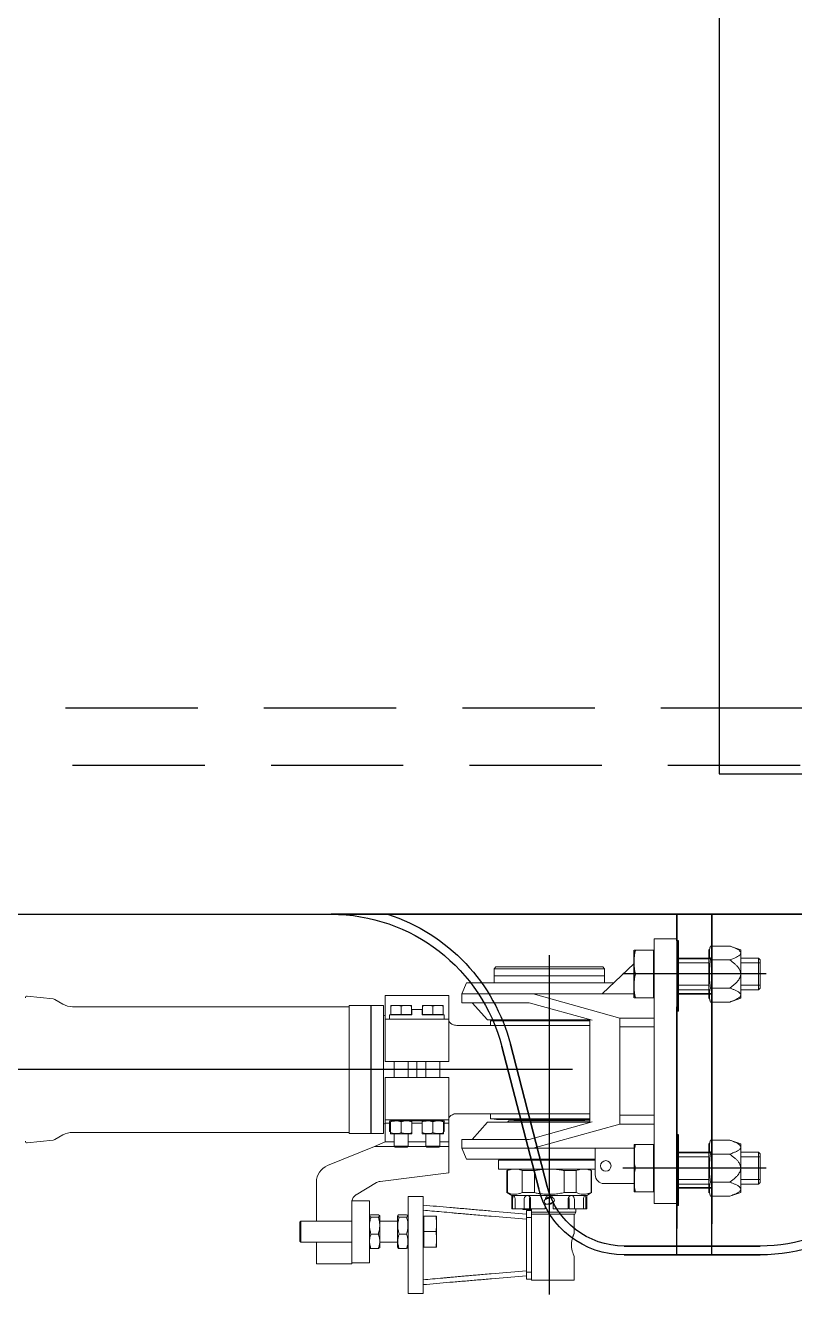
# Model space of a CAD drawing. Extents: x 39751 to 116307, y -36149 to -14965.
# Drawn here: x 68227 to 69099, y -20831 to -19393 of the extents above; entities that cross this region are included whole.
import ezdxf

# ---------------------------------------------------------------- set-up
doc = ezdxf.new("R2010")
doc.units = 0
doc.header["$LTSCALE"] = 1500
for name, pattern in [('CENTER2', [0.72, 0.6, -0.05, 0.02, -0.05]), ('DASHED', [0.35, 0.3, -0.05]), ('HIDDEN1', [0.15, 0.1, -0.05]), ('PHAN', [0.76, 0.57, -0.05, 0.02, -0.05, 0.02, -0.05])]:
    doc.linetypes.add(name, pattern=pattern)
for name, color, linetype in [('01', 7, 'Continuous'), ('confine0', 7, 'Continuous'), ('confine7', 4, 'CENTER2'), ('confine9', 1, 'PHAN')]:
    doc.layers.add(name, color=color, linetype=linetype)
doc.layers.add('02-细实线', color=3, linetype='Continuous', lineweight=18)
doc.layers.add('AM_0', color=7, linetype='Continuous', lineweight=30)

# ---------------------------------------------------------------- blocks, each defined once
blk = doc.blocks.new('A$C10C21AE5')
at = {"color": 7, "linetype": 'DASHED'}
for p, q in [((895.9, 386), (895.9, 35)), ((895.9, 0), (895.9, 386)), ((718.9, 41.7), (488.9, 219.3)), ((488.9, 219.3), (718.9, 41.7)), ((725, 49.6), (495, 227.2)), ((495, 227.2), (725, 49.6))]:
    blk.add_line(p, q, dxfattribs=at)
at = {"color": 7}
for p, q in [((895.9, 386), (895.9, 50)), ((935.9, 386), (935.9, 50)), ((935.9, 356), (935.9, 386)), ((935.9, 0), (935.9, 281)), ((707, 50.9), (488.9, 219.3)), ((718.9, 41.7), (488.9, 219.3)), ((725, 49.6), (495, 227.2))]:
    blk.add_line(p, q, dxfattribs=at)
at = {"color": 7, "linetype": 'DASHED', "ltscale": 0.1}
for p, q in [((933.9, 316), (933.9, 356)), ((933.9, 276), (933.9, 316)), ((933.9, 96), (933.9, 136)), ((933.9, 56), (933.9, 96))]:
    blk.add_line(p, q, dxfattribs=at)
at = {"color": 7, "linetype": 'DASHED', "ltscale": 0.005005}
for p, q in [((933.9, 356), (935.9, 356)), ((933.9, 356), (935.9, 356)), ((933.9, 276), (935.9, 276)), ((933.9, 276), (935.9, 276)), ((933.9, 136), (935.9, 136)), ((933.9, 136), (935.9, 136)), ((933.9, 56), (935.9, 56)), ((933.9, 56), (935.9, 56))]:
    blk.add_line(p, q, dxfattribs=at)
at = {"color": 7, "linetype": 'DASHED', "ltscale": 0.094995}
for p, q in [((933.9, 336), (895.9, 336)), ((933.9, 336), (895.9, 336)), ((895.9, 336), (933.9, 336)), ((895.9, 336), (933.9, 336)), ((933.9, 296), (895.9, 296)), ((933.9, 296), (895.9, 296)), ((895.9, 296), (933.9, 296)), ((895.9, 296), (933.9, 296)), ((933.9, 116), (895.9, 116)), ((933.9, 116), (895.9, 116)), ((895.9, 116), (933.9, 116)), ((895.9, 116), (933.9, 116)), ((895.9, 116), (933.9, 116)), ((895.9, 116), (933.9, 116)), ((933.9, 76), (895.9, 76)), ((933.9, 76), (895.9, 76)), ((895.9, 76), (933.9, 76)), ((895.9, 76), (933.9, 76))]:
    blk.add_line(p, q, dxfattribs=at)
at = {"color": 7, "ltscale": 0.416402}
for p, q in [((1124.4, 238.7), (1082.6, 77.4)), ((1134.1, 236.2), (1092.3, 74.9)), ((1092.3, 74.9), (1134.1, 236.2))]:
    blk.add_line(p, q, dxfattribs=at)
at = {"color": 7, "linetype": 'DASHED', "ltscale": 0.416402}
for p, q in [((1124.4, 238.7), (1082.6, 77.4)), ((1082.6, 77.4), (1124.4, 238.7)), ((1124.4, 238.7), (1082.6, 77.4)), ((1134.1, 236.2), (1092.3, 74.9))]:
    blk.add_line(p, q, dxfattribs=at)
at = {"color": 7, "linetype": 'DASHED', "ltscale": 0.015}
blk.add_line((935.9, 170), (935.9, 176), dxfattribs=at)
at = {"color": 7, "ltscale": 0.05}
blk.add_line((935.9, 50), (935.9, 30), dxfattribs=at)
at = {"color": 7, "ltscale": 0.385937}
for p, q in [((995.5, 10), (841.1, 10)), ((995.5, 0), (841.1, 0)), ((841.1, 0), (995.5, 0))]:
    blk.add_line(p, q, dxfattribs=at)
at = {"color": 7, "linetype": 'DASHED', "ltscale": 0.385937}
for p, q in [((995.5, 10), (841.1, 10)), ((841.1, 10), (995.5, 10)), ((995.5, 0), (841.1, 0))]:
    blk.add_line(p, q, dxfattribs=at)
at = {"color": 7, "linetype": 'DASHED', "ltscale": 0.111499}
blk.add_line((950.9, 10), (995.5, 10), dxfattribs=at)
at = {"color": 7}
for centre, radius, start, end in [((0, -414), 800, 52.3319, 90), ((0, -414), 810, 52.3318, 80.9876), ((1327.7, 186), 210, 107.7528, 165.4759), ((1327.7, 186), 200, 90, 165.4759), ((995.5, 100), 90, 269.9999, 345.476), ((995.5, 100), 90, 270, 345.4759), ((995.5, 100), 100, 269.9999, 345.476), ((841.1, 200), 190, 232.3318, 270), ((841.1, 200), 200, 232.3318, 270)]:
    blk.add_arc(centre, radius, start, end, dxfattribs=at)
at = {"color": 7, "linetype": 'DASHED'}
blk.add_arc((0, -414), 810, 52.3319, 80.9875, dxfattribs=at)
blk.add_arc((0, -414), 810, 52.3319, 80.9875, dxfattribs=at)
blk.add_arc((0, -414), 810, 52.3319, 80.9875, dxfattribs=at)
at = {"layer": 'AM_0'}
blk.add_line((0, 386), (1327.7, 386), dxfattribs=at)
blk = doc.blocks.new('A$C5CC17CAA')
at = {"color": 7, "linetype": 'Continuous', "lineweight": 15}
for p, q in [((1440.6, 403.3), (1466.6, 403.3)), ((1440.6, 363.3), (1440.6, 403.3)), ((1466.6, 403.3), (1466.6, 363.3)), ((1417.7, 390.2), (1417.7, 376.7)), ((1439.8, 390.2), (1419.2, 390.2)), ((1439.8, 390.2), (1439.8, 363.3)), ((1440.6, 388.8), (1439.8, 389.6)), ((1504.3, 395), (1502.6, 388.8)), ((1502.6, 391.1), (1502.6, 335.4)), ((1502.6, 337.7), (1502.6, 388.8)), ((1504.3, 395), (1526.1, 395)), ((1538.6, 390.8), (1526.1, 395)), ((1538.6, 387.1), (1538.6, 390.8)), ((1381.7, 340.8), (1417.7, 375.1)), ((1417.7, 376.7), (1417.7, 349.8)), ((1502.6, 381.3), (1466.6, 381.3)), ((1504.3, 379.2), (1526.1, 379.2)), ((1538.6, 363.3), (1538.6, 387.1)), ((1558.8, 381.3), (1538.6, 381.3)), ((1560.6, 379.5), (1558.8, 381.3)), ((1558.8, 363.3), (1558.8, 381.3)), ((1560.6, 379.5), (1560.6, 363.3)), ((1261.1, 371.3), (1259.1, 369.3)), ((1259.1, 369.3), (1259.1, 361.3)), ((1384.1, 369.3), (1259.1, 369.3)), ((1259.1, 361.3), (1259.1, 353.3)), ((1259.1, 361.3), (1384.1, 361.3)), ((1261.1, 371.3), (1382.1, 371.3)), ((1384.1, 369.3), (1382.1, 371.3)), ((1384.1, 361.3), (1384.1, 369.3)), ((1384.1, 353.3), (1384.1, 361.3)), ((1439.8, 363.3), (1419.2, 363.3)), ((1439.8, 363.3), (1439.8, 336.4)), ((1440.6, 313.3), (1440.6, 363.3)), ((1466.6, 143.3), (1466.6, 363.3)), ((1538.6, 339.5), (1538.6, 363.3)), ((1558.8, 345.3), (1558.8, 363.3)), ((1560.6, 363.3), (1560.6, 347.1)), ((1227.6, 353.3), (1222.6, 340.8)), ((1227.6, 353.3), (1394.8, 353.3)), ((1417.7, 349.8), (1417.7, 336.4)), ((1466.6, 345.3), (1502.6, 345.3)), ((1504.3, 347.4), (1526.1, 347.4)), ((1538.6, 345.3), (1558.8, 345.3)), ((1558.8, 345.3), (1560.6, 347.1)), ((759.1, 335.1), (729.8, 338.3)), ((770.2, 329.2), (761.1, 334.4)), ((1207.6, 339), (1135.6, 339)), ((1135.6, 339), (1135.6, 315.7)), ((1207.6, 339), (1207.6, 315.7)), ((1222.6, 340.8), (1222.6, 330.8)), ((1222.6, 340.8), (1274.9, 340.8)), ((1274.9, 340.8), (1303.4, 340.8)), ((1303.4, 340.8), (1401.6, 313.3)), ((1303.4, 340.8), (1417.7, 340.8)), ((1439.8, 336.4), (1419.2, 336.4)), ((1439.8, 336.9), (1440.6, 337.7)), ((1502.6, 337.7), (1504.3, 331.5)), ((1504.3, 331.5), (1526.1, 331.5)), ((1526.1, 331.5), (1538.6, 335.8)), ((1538.6, 335.8), (1538.6, 339.5)), ((1094.6, 326.2), (781.2, 326.2)), ((1119.1, 327.5), (1094.6, 327.5)), ((1094.6, 327.5), (1094.6, 316.3)), ((1119.6, 327), (1119.1, 327.5)), ((1119.1, 316.3), (1119.1, 327.5)), ((1133.6, 327.5), (1119.6, 327.5)), ((1119.6, 182.5), (1119.6, 327.5)), ((1133.6, 182.5), (1133.6, 327.5)), ((1140.6, 312), (1140.6, 317)), ((1140.6, 317), (1150.6, 317)), ((1147.7, 327.7), (1141.8, 327.7)), ((1141.8, 317.5), (1141.8, 327)), ((1141.8, 317.5), (1142.4, 317)), ((1147.7, 317.5), (1141.8, 317.5)), ((1159.5, 327.7), (1147.7, 327.7)), ((1153.6, 317.5), (1147.7, 317.5)), ((1150.6, 317), (1165.6, 317)), ((1153.6, 317.5), (1153.6, 327)), ((1159.5, 317.5), (1153.6, 317.5)), ((1165.4, 327.7), (1159.5, 327.7)), ((1165.4, 317.5), (1159.5, 317.5)), ((1164.8, 317), (1165.4, 317.5)), ((1165.4, 317.5), (1165.4, 327)), ((1165.6, 323), (1165.6, 317)), ((1165.6, 323), (1177.6, 323)), ((1177.6, 323), (1177.6, 317)), ((1177.6, 317), (1192.6, 317)), ((1183.7, 327.7), (1177.8, 327.7)), ((1177.8, 317.5), (1177.8, 327)), ((1177.8, 317.5), (1178.4, 317)), ((1183.7, 317.5), (1177.8, 317.5)), ((1195.5, 327.7), (1183.7, 327.7)), ((1189.6, 317.5), (1183.7, 317.5)), ((1189.6, 317.5), (1189.6, 327)), ((1195.5, 317.5), (1189.6, 317.5)), ((1192.6, 317), (1202.6, 317)), ((1201.4, 327.7), (1195.5, 327.7)), ((1201.4, 317.5), (1195.5, 317.5)), ((1200.8, 317), (1201.4, 317.5)), ((1201.4, 317.5), (1201.4, 327)), ((1202.6, 317), (1202.6, 312)), ((1222.6, 330.8), (1274.9, 330.8)), ((1234.1, 330.8), (1251.6, 311.3)), ((1274.9, 330.8), (1298.8, 330.8)), ((1298.8, 330.8), (1370.2, 310.8)), ((1094.6, 316.3), (1094.6, 182.5)), ((1119.1, 182.5), (1119.1, 316.3)), ((1135.6, 316), (1135.1, 316)), ((1135.6, 315.7), (1135.6, 312)), ((1135.6, 264), (1135.6, 312)), ((1135.6, 312), (1147.6, 312)), ((1195.6, 312), (1147.6, 312)), ((1195.6, 312), (1207.6, 312)), ((1207.6, 315.7), (1207.6, 312)), ((1207.6, 312), (1207.6, 264)), ((1216.6, 305), (1221.5, 305)), ((1236.3, 305), (1367.6, 305)), ((1251.6, 311.3), (1367.6, 311.3)), ((1254.8, 310.3), (1254.8, 305)), ((1254.8, 310.3), (1367.6, 310.3)), ((1259.1, 310.8), (1259.1, 310.3)), ((1332.9, 310.8), (1259.1, 310.8)), ((1261.6, 311.3), (1261.6, 310.8)), ((1367.6, 310.8), (1332.9, 310.8)), ((1367.6, 311.5), (1367.6, 195.1)), ((1401.6, 303.3), (1401.6, 313.3)), ((1440.6, 313.3), (1401.6, 313.3)), ((1440.6, 303.3), (1401.6, 303.3)), ((1401.6, 303.3), (1401.6, 203.3)), ((1440.6, 303.3), (1440.6, 313.3)), ((1440.6, 203.3), (1440.6, 303.3)), ((1147.6, 264), (1135.6, 264)), ((1145.6, 264), (1145.6, 246)), ((1195.6, 264), (1147.6, 264)), ((1161.6, 246), (1161.6, 264)), ((1171.6, 264), (1171.6, 246)), ((1181.6, 264), (1181.6, 246)), ((1207.6, 264), (1195.6, 264)), ((1197.6, 246), (1197.6, 264)), ((1135.6, 198), (1135.6, 246)), ((1135.6, 246), (1147.6, 246)), ((1195.6, 246), (1147.6, 246)), ((1195.6, 246), (1207.6, 246)), ((1207.6, 246), (1207.6, 198)), ((1221.5, 205), (1216.6, 205)), ((1367.6, 205), (1236.3, 205)), ((1254.8, 205), (1254.8, 199.3)), ((1401.6, 193.3), (1401.6, 203.3)), ((1440.6, 203.3), (1401.6, 203.3)), ((1440.6, 193.3), (1440.6, 203.3)), ((1135.1, 194), (1135.6, 194)), ((1147.6, 198), (1135.6, 198)), ((1135.6, 198), (1135.6, 194.3)), ((1140.6, 194.3), (1135.6, 194.3)), ((1135.6, 194.3), (1135.6, 173)), ((1140.6, 196.3), (1140.6, 185)), ((1141.6, 196.3), (1141.6, 185)), ((1200.9, 197), (1142.3, 197)), ((1195.6, 198), (1147.6, 198)), ((1153.6, 195.7), (1153.6, 183.5)), ((1165.6, 196.8), (1165.2, 197)), ((1165.6, 195.7), (1165.6, 183.5)), ((1177.6, 194.3), (1165.6, 194.3)), ((1178, 197), (1177.6, 196.8)), ((1177.6, 195.7), (1177.6, 183.5)), ((1189.6, 195.7), (1189.6, 183.5)), ((1207.6, 198), (1195.6, 198)), ((1201.6, 185), (1201.6, 196.3)), ((1202.6, 185), (1202.6, 196.3)), ((1207.6, 194.3), (1202.6, 194.3)), ((1207.6, 198), (1207.6, 194.3)), ((1207.6, 194.3), (1207.6, 173)), ((1251.6, 195.3), (1234.1, 175.8)), ((1251.6, 195.3), (1367.6, 195.3)), ((1367.6, 199.3), (1254.8, 199.3)), ((1259.1, 199.3), (1259.1, 198.8)), ((1338.8, 198.8), (1259.1, 198.8)), ((1261.6, 198.8), (1261.6, 198.3)), ((1367.6, 198.3), (1261.6, 198.3)), ((1275.6, 196.8), (1274.1, 195.3)), ((1275.6, 196.8), (1367.6, 196.8)), ((1281.6, 198.3), (1281.6, 197.8)), ((1281.6, 197.8), (1282.1, 196.8)), ((1281.6, 197.8), (1361.6, 197.8)), ((1370.2, 195.8), (1298.8, 175.8)), ((1401.6, 193.3), (1303.4, 165.8)), ((1367.6, 198.8), (1338.8, 198.8)), ((1361.1, 196.8), (1361.6, 197.8)), ((1361.6, 197.8), (1361.6, 198.3)), ((1440.6, 193.3), (1401.6, 193.3)), ((1440.6, 143.3), (1440.6, 193.3)), ((729.8, 171.8), (759.1, 175)), ((761.1, 175.6), (770.2, 180.9)), ((781.2, 183.8), (1094.6, 183.8)), ((1094.6, 182.5), (1119.1, 182.5)), ((1119.1, 182.5), (1119.6, 183)), ((1119.6, 182.5), (1133.6, 182.5)), ((1123.4, 168), (1135.6, 173)), ((1135.6, 173), (1145.6, 173)), ((1141.6, 185), (1140.6, 185)), ((1141.6, 185), (1141.6, 183.5)), ((1141.6, 182.5), (1142, 182.2)), ((1142, 182.2), (1163.7, 182.2)), ((1145.6, 182.2), (1145.6, 168.1)), ((1161.6, 168.1), (1161.6, 182.2)), ((1161.6, 173), (1181.6, 173)), ((1163.7, 182.2), (1165.2, 182.2)), ((1165.2, 182.2), (1165.6, 182.5)), ((1177.6, 182.5), (1178, 182.2)), ((1178, 182.2), (1199.7, 182.2)), ((1181.6, 182.2), (1181.6, 168.1)), ((1197.6, 168.1), (1197.6, 182.2)), ((1197.6, 173), (1207.6, 173)), ((1199.7, 182.2), (1201.2, 182.2)), ((1201.2, 182.2), (1201.6, 182.5)), ((1201.6, 185), (1202.6, 185)), ((1201.6, 185), (1201.6, 183.5)), ((1207.6, 173), (1207.6, 168)), ((1222.6, 175.8), (1222.6, 165.8)), ((1222.6, 175.8), (1274.9, 175.8)), ((1298.8, 175.8), (1274.9, 175.8)), ((1504.3, 175), (1502.6, 168.8)), ((1504.3, 175), (1526.1, 175)), ((1538.6, 170.8), (1526.1, 175)), ((1123.4, 168), (1070, 146.1)), ((1145.7, 168), (1123.4, 168)), ((1145.6, 168.1), (1146.7, 167)), ((1145.6, 168.1), (1161.6, 168.1)), ((1160.5, 167), (1146.7, 167)), ((1160.5, 167), (1161.6, 168.1)), ((1181.7, 168), (1161.5, 168)), ((1181.6, 168.1), (1182.7, 167)), ((1181.6, 168.1), (1197.6, 168.1)), ((1196.5, 167), (1182.7, 167)), ((1196.5, 167), (1197.6, 168.1)), ((1207.6, 168), (1197.5, 168)), ((1207.6, 168), (1207.6, 138)), ((1222.6, 165.8), (1227.6, 153.3)), ((1222.6, 165.8), (1274.9, 165.8)), ((1303.4, 165.8), (1274.9, 165.8)), ((1303.4, 165.8), (1373.6, 165.8)), ((1373.6, 165.8), (1417.7, 165.8)), ((1373.6, 135.8), (1373.6, 165.8)), ((1417.7, 170.2), (1417.7, 156.7)), ((1439.8, 170.2), (1419.2, 170.2)), ((1439.8, 170.2), (1439.8, 143.3)), ((1440.6, 168.8), (1439.8, 169.6)), ((1502.6, 161.3), (1466.6, 161.3)), ((1502.6, 171.1), (1502.6, 115.4)), ((1502.6, 117.7), (1502.6, 168.8)), ((1504.3, 159.2), (1526.1, 159.2)), ((1538.6, 167.1), (1538.6, 170.8)), ((1538.6, 143.3), (1538.6, 167.1)), ((1558.8, 161.3), (1538.6, 161.3)), ((1560.6, 159.5), (1558.8, 161.3)), ((1558.8, 143.3), (1558.8, 161.3)), ((1560.6, 159.5), (1560.6, 143.3)), ((1227.6, 153.3), (1373.6, 153.3)), ((1264.1, 152.3), (1264.1, 142.3)), ((1264.1, 152.3), (1373.6, 152.3)), ((1274.6, 153.3), (1275.6, 152.3)), ((1367.6, 152.3), (1368.6, 153.3)), ((1417.7, 156.7), (1417.7, 129.8)), ((1129.7, 128.3), (1207.6, 138)), ((1264.1, 142.3), (1373.6, 142.3)), ((1276.6, 142.3), (1273.6, 140.5)), ((1273.6, 140.5), (1273.6, 115.5)), ((1274.3, 140.5), (1273.6, 140.5)), ((1274.3, 115.5), (1274.3, 140.5)), ((1304.9, 140.5), (1291, 140.5)), ((1291, 140.5), (1291, 115.5)), ((1304.9, 115.5), (1304.9, 140.5)), ((1352.2, 140.5), (1338.3, 140.5)), ((1338.3, 140.5), (1338.3, 115.5)), ((1352.2, 115.5), (1352.2, 140.5)), ((1369.6, 140.5), (1366.6, 142.3)), ((1368.9, 140.5), (1368.9, 115.5)), ((1369.6, 140.5), (1368.9, 140.5)), ((1369.6, 115.5), (1369.6, 140.5)), ((1417.7, 129.8), (1417.7, 116.4)), ((1439.8, 143.3), (1419.2, 143.3)), ((1439.8, 143.3), (1439.8, 116.4)), ((1440.6, 103.3), (1440.6, 143.3)), ((1466.6, 143.3), (1466.6, 103.3)), ((1538.6, 119.5), (1538.6, 143.3)), ((1558.8, 125.3), (1558.8, 143.3)), ((1560.6, 143.3), (1560.6, 127.1)), ((1057.6, 127.6), (1057.6, 83.3)), ((1102.5, 112.9), (1125.8, 126.9)), ((1273.6, 115.5), (1279.1, 112.3)), ((1273.6, 115.5), (1274.3, 115.5)), ((1291, 115.5), (1304.9, 115.5)), ((1338.3, 115.5), (1352.2, 115.5)), ((1364.1, 112.3), (1369.6, 115.5)), ((1368.9, 115.5), (1369.6, 115.5)), ((1383.6, 125.8), (1417.7, 125.8)), ((1439.8, 116.4), (1419.2, 116.4)), ((1439.8, 116.9), (1440.6, 117.7)), ((1466.6, 125.3), (1502.6, 125.3)), ((1502.6, 117.7), (1504.3, 111.5)), ((1504.3, 127.4), (1526.1, 127.4)), ((1526.1, 111.5), (1538.6, 115.8)), ((1538.6, 125.3), (1558.8, 125.3)), ((1538.6, 115.8), (1538.6, 119.5)), ((1558.8, 125.3), (1560.6, 127.1)), ((1097.6, 106.1), (1117.6, 106.1)), ((1097.6, 86.1), (1097.6, 106.1)), ((1117.6, 106.1), (1117.6, 86.1)), ((1161.6, 111.3), (1178.6, 111.3)), ((1161.6, 108.6), (1161.6, 111.3)), ((1161.6, 108.6), (1161.6, 90.3)), ((1178.6, 111.3), (1178.6, 108.6)), ((1178.6, 108.6), (1178.6, 90.3)), ((1279.1, 112.3), (1279.1, 97.3)), ((1281.2, 112.3), (1279.1, 112.3)), ((1280, 97.3), (1280, 107.8)), ((1296.6, 112.3), (1281.2, 112.3)), ((1282.8, 107.8), (1282.8, 97.3)), ((1293.1, 97.3), (1293.1, 107.8)), ((1321.6, 112.3), (1296.6, 112.3)), ((1299, 97.3), (1299, 107.8)), ((1300.4, 107.8), (1300.4, 97.3)), ((1317.1, 97.3), (1317.1, 103)), ((1346.6, 112.3), (1321.6, 112.3)), ((1326.1, 104.7), (1326.1, 97.3)), ((1342.8, 97.3), (1342.8, 107.8)), ((1344.2, 107.8), (1344.2, 97.3)), ((1362, 112.3), (1346.6, 112.3)), ((1350.1, 107.8), (1350.1, 97.3)), ((1360.4, 97.3), (1360.4, 107.8)), ((1364.1, 112.3), (1362, 112.3)), ((1363.2, 107.8), (1363.2, 97.3)), ((1364.1, 97.3), (1364.1, 112.3)), ((1466.6, 103.3), (1440.6, 103.3)), ((1504.3, 111.5), (1526.1, 111.5)), ((1117.9, 89.5), (1117.6, 88.9)), ((1119.4, 90.5), (1127.8, 90.5)), ((1119.4, 87.8), (1127.8, 87.8)), ((1129.6, 88.9), (1129.3, 89.5)), ((1129.6, 55), (1129.6, 88.9)), ((1149.9, 89.5), (1149.6, 88.9)), ((1149.6, 55), (1149.6, 88.9)), ((1151.4, 90.5), (1159.8, 90.5)), ((1151.4, 87.8), (1159.8, 87.8)), ((1161.6, 88.9), (1161.3, 89.5)), ((1161.6, 90.3), (1161.6, 58.1)), ((1178.6, 90.3), (1178.6, 58.1)), ((1179.4, 88.7), (1178.6, 87.9)), ((1179.4, 71.3), (1179.4, 88.8)), ((1179.4, 88.8), (1193, 88.8)), ((1193.9, 88.8), (1193.9, 80)), ((1295.6, 85.3), (1255.6, 88.7)), ((1256.1, 94.7), (1295.6, 91.3)), ((1280, 97.3), (1279.1, 97.3)), ((1280, 97.3), (1282.8, 97.3)), ((1293.1, 97.3), (1282.8, 97.3)), ((1291.6, 97.3), (1291.6, 96.3)), ((1301.6, 96.3), (1291.6, 96.3)), ((1293.1, 97.3), (1299, 97.3)), ((1295.6, 91.3), (1295.6, 95.3)), ((1295.6, 95.3), (1301.6, 95.3)), ((1295.6, 87.3), (1295.6, 91.3)), ((1295.6, 87.3), (1295.6, 25.3)), ((1301.6, 87.3), (1295.6, 87.3)), ((1317.1, 97.3), (1300.4, 97.3)), ((1301.6, 96.3), (1301.6, 95.3)), ((1301.6, 95.3), (1301.6, 87.3)), ((1301.6, 93.3), (1351.6, 93.3)), ((1350.4, 91.3), (1301.6, 91.3)), ((1301.6, 87.3), (1301.6, 25.3)), ((1342.8, 97.3), (1326.1, 97.3)), ((1344.2, 97.3), (1350.1, 97.3)), ((1349.6, 68.7), (1349.6, 91.3)), ((1360.4, 97.3), (1350.1, 97.3)), ((1350.4, 91.3), (1351.6, 93.3)), ((1351.6, 93.3), (1351.6, 97.3)), ((1360.4, 97.3), (1363.2, 97.3)), ((1364.1, 97.3), (1363.2, 97.3)), ((1039.8, 83.3), (1038.6, 82.1)), ((1038.6, 60.5), (1038.6, 82.1)), ((1097.6, 83.3), (1039.8, 83.3)), ((1039.8, 83.3), (1039.8, 59.3)), ((1097.6, 56.1), (1097.6, 86.1)), ((1117.6, 56.1), (1117.6, 86.1)), ((1149.6, 83.3), (1129.6, 83.3)), ((1193.9, 62.5), (1193.9, 80)), ((1038.6, 60.5), (1039.8, 59.3)), ((1039.8, 59.3), (1097.6, 59.3)), ((1057.6, 59.3), (1057.6, 35)), ((1119.4, 68.6), (1127.8, 68.6)), ((1129.6, 59.3), (1149.6, 59.3)), ((1151.4, 68.6), (1159.8, 68.6)), ((1161.6, 58.1), (1161.6, 9.3)), ((1178.6, 58.1), (1178.6, 9.3)), ((1179.4, 71.3), (1193, 71.3)), ((1179.4, 53.8), (1179.4, 71.3)), ((1193.9, 53.8), (1193.9, 62.5)), ((1097.6, 36.1), (1097.6, 56.1)), ((1117.6, 56.1), (1117.6, 36.1)), ((1117.6, 53.7), (1117.9, 53.1)), ((1119.4, 52.1), (1127.8, 52.1)), ((1129.3, 53.1), (1129.6, 53.7)), ((1129.6, 53.7), (1129.6, 55)), ((1149.6, 53.7), (1149.6, 55)), ((1149.6, 53.7), (1149.9, 53.1)), ((1151.4, 52.1), (1159.8, 52.1)), ((1161.3, 53.1), (1161.6, 53.7)), ((1178.6, 54.7), (1179.4, 53.9)), ((1179.4, 53.8), (1193, 53.8)), ((1349.6, 16.3), (1349.6, 43.8)), ((1097.6, 35), (1057.6, 35)), ((1097.6, 35), (1097.6, 36.1)), ((1117.6, 36.1), (1097.6, 36.1)), ((1255.6, 23.7), (1295.6, 27.1)), ((1295.6, 21.3), (1256.1, 17.9)), ((1295.6, 25.3), (1301.6, 25.3)), ((1295.6, 21.3), (1295.6, 25.3)), ((1295.6, 17.3), (1295.6, 21.3)), ((1301.6, 17.3), (1295.6, 17.3)), ((1301.6, 25.3), (1301.6, 17.3)), ((1301.6, 17.3), (1301.6, 16.3)), ((1301.6, 16.3), (1349.6, 16.3)), ((1161.6, 1.3), (1161.6, 9.3)), ((1178.6, 1.3), (1161.6, 1.3)), ((1178.6, 9.3), (1178.6, 1.3))]:
    blk.add_line(p, q, dxfattribs=at)
at = {"color": 7, "linetype": 'Continuous', "lineweight": 15, "flags": 128}
for points in [[(1317.9, 108.2), (1318, 108.3), (1318.5, 108.4), (1319.3, 108.7), (1320.2, 108.9), (1321.3, 109.3), (1322.2, 109.6), (1323, 109.8), (1323.5, 109.9), (1323.6, 110)], [(1319.6, 102.6), (1319.7, 102.6), (1320.2, 102.8), (1321, 103), (1321.9, 103.3), (1323, 103.6), (1323.9, 103.9), (1324.7, 104.1), (1325.2, 104.3), (1325.3, 104.3)]]:
    blk.add_lwpolyline(points, dxfattribs=at)
at = {"color": 7, "linetype": 'Continuous', "lineweight": 15}
blk.add_circle((1385.6, 145.8), 6, dxfattribs=at)
for centre, radius, start, end in [((729.6, 336.3), 2, 83.7227, 180), ((758.6, 330.1), 5, 60, 83.7227), ((781.2, 348.2), 22, 240, 270), ((1135.1, 317.5), 1.5, 180, 270), ((1135.1, 192.5), 1.5, 90, 180), ((1142.3, 196.3), 1.74, 90, 180), ((1142.3, 196.3), 0.737, 90, 180), ((1200.9, 196.3), 1.74, 0, 90), ((1200.9, 196.3), 0.737, 0, 90), ((729.6, 173.8), 2, 180, 276.2773), ((758.6, 180), 5, 276.2773, 300), ((781.2, 161.8), 22, 90, 120), ((1077.6, 127.6), 20, 112.3062, 180), ((1383.6, 135.8), 10, 180, 270), ((1130.9, 118.4), 10, 97.125, 120.9638), ((1107.6, 104.4), 10, 120.9638, 170.3198), ((1318.8, 105.4), 2.95, 106.88, 286.88), ((1324.4, 107.1), 2.95, 286.88, 106.88)]:
    blk.add_arc(centre, radius, start, end, dxfattribs=at)
for points, knots in [([(1417.7, 376.7), (1417.8, 379), (1417.9, 383.5), (1418.8, 387.9), (1419.2, 390.2)], [0, 0, 0, 0, 0.497781, 1, 1, 1, 1]), ([(1419.2, 390.2), (1419, 390.2), (1418.4, 390.2), (1417.8, 390.2), (1417.7, 390.2), (1417.7, 390.2)], [0, 0, 0, 0, 0.252943, 0.625548, 1, 1, 1, 1]), ([(1504.3, 379.2), (1503.9, 380.5), (1503.3, 383.1), (1503, 387), (1503.3, 391), (1503.9, 393.7), (1504.3, 395)], [0, 0, 0, 0, 0.247645, 0.49521, 0.747561, 1, 1, 1, 1]), ([(1526.1, 395), (1527.2, 394.6), (1529.4, 393.9), (1532.5, 392.6), (1535, 391.3), (1536.7, 390.2), (1538, 389), (1538.6, 387.9), (1538.6, 387.2), (1538.6, 387.1)], [0, 0, 0, 0, 0.193278, 0.386643, 0.579069, 0.691465, 0.803629, 0.966789, 1, 1, 1, 1]), ([(1419.2, 363.3), (1418.8, 365.5), (1417.9, 370), (1417.8, 374.5), (1417.7, 376.7)], [0, 0, 0, 0, 0.4981127, 1, 1, 1, 1]), ([(1504.3, 347.4), (1504, 349.7), (1503.4, 354.3), (1503.1, 361.2), (1503.2, 368.2), (1503.6, 374.2), (1504.1, 377.8), (1504.3, 379.2)], [0, 0, 0, 0, 0.216744, 0.433437, 0.653362, 0.873325, 1, 1, 1, 1]), ([(1538.6, 387.1), (1538.5, 386.6), (1538.4, 385.8), (1537.5, 384.7), (1536.1, 383.5), (1533.8, 382.2), (1530.4, 380.7), (1527.7, 379.7), (1526.1, 379.2)], [0, 0, 0, 0, 0.131082, 0.233562, 0.336265, 0.527489, 0.719306, 1, 1, 1, 1]), ([(1526.1, 379.2), (1528.1, 377.7), (1530.9, 375.7), (1534.2, 372.6), (1536, 370.5), (1537.3, 368.4), (1538.3, 366.1), (1538.5, 364.3), (1538.6, 363.3)], [0, 0, 0, 0, 0.350374, 0.497288, 0.643973, 0.74617, 0.848163, 1, 1, 1, 1]), ([(1417.7, 349.8), (1417.8, 352.1), (1417.9, 356.6), (1418.8, 361), (1419.2, 363.3)], [0, 0, 0, 0, 0.49778, 1, 1, 1, 1]), ([(1538.6, 363.3), (1538.6, 363.2), (1538.6, 362.1), (1538.2, 360.2), (1537.1, 357.8), (1535.4, 355.4), (1533.1, 352.9), (1530.2, 350.3), (1527.8, 348.5), (1526.4, 347.6), (1526.1, 347.4)], [0, 0, 0, 0, 0.005697, 0.163352, 0.275236, 0.387388, 0.573955, 0.761555, 0.949061, 1, 1, 1, 1]), ([(1419.2, 336.4), (1418.8, 338.6), (1417.9, 343.1), (1417.8, 347.6), (1417.7, 349.8)], [0, 0, 0, 0, 0.4981129, 1, 1, 1, 1]), ([(1504.3, 331.5), (1503.9, 332.8), (1503.3, 335.4), (1503, 339.4), (1503.3, 343.4), (1503.9, 346.1), (1504.3, 347.4)], [0, 0, 0, 0, 0.247645, 0.49521, 0.747561, 1, 1, 1, 1]), ([(1526.1, 347.4), (1527.2, 347), (1529.4, 346.2), (1532.5, 345), (1535, 343.7), (1536.7, 342.5), (1538, 341.3), (1538.6, 340.3), (1538.6, 339.6), (1538.6, 339.5)], [0, 0, 0, 0, 0.193278, 0.386643, 0.579068, 0.691464, 0.803628, 0.966788, 1, 1, 1, 1]), ([(1417.7, 336.4), (1417.7, 336.4), (1417.8, 336.4), (1418.4, 336.4), (1419, 336.4), (1419.2, 336.4)], [0, 0, 0, 0, 0.372511, 0.747057, 1, 1, 1, 1]), ([(1538.6, 339.5), (1538.5, 339), (1538.4, 338.2), (1537.5, 337.1), (1536.1, 335.9), (1533.8, 334.6), (1530.4, 333.1), (1527.7, 332.1), (1526.1, 331.5)], [0, 0, 0, 0, 0.131081, 0.2335613, 0.3362643, 0.5274884, 0.7193055, 1, 1, 1, 1]), ([(1141.8, 327), (1142.3, 327.1), (1144.2, 327.5), (1146.2, 327.6), (1147.7, 327.7)], [0, 0, 0, 0, 0.253067, 1, 1, 1, 1]), ([(1141.8, 327.7), (1141.8, 327.7), (1141.8, 327.6), (1141.8, 327.2), (1141.8, 327)], [0, 0, 0, 0, 0.497781, 1, 1, 1, 1]), ([(1147.7, 327.7), (1148.6, 327.7), (1150.6, 327.6), (1152.5, 327.3), (1153.5, 327.1), (1153.6, 327)], [0, 0, 0, 0, 0.484447, 0.97303, 1, 1, 1, 1]), ([(1153.6, 327), (1154.6, 327.2), (1156.5, 327.6), (1158.5, 327.7), (1159.5, 327.7)], [0, 0, 0, 0, 0.498112, 1, 1, 1, 1]), ([(1159.5, 327.7), (1160.5, 327.7), (1162.5, 327.6), (1164.5, 327.2), (1165.4, 327)], [0, 0, 0, 0, 0.497781, 1, 1, 1, 1]), ([(1165.4, 327), (1165.4, 327.2), (1165.4, 327.6), (1165.4, 327.7), (1165.4, 327.7)], [0, 0, 0, 0, 0.498112, 1, 1, 1, 1]), ([(1177.8, 327), (1178.3, 327.1), (1180.2, 327.5), (1182.2, 327.6), (1183.7, 327.7)], [0, 0, 0, 0, 0.253067, 1, 1, 1, 1]), ([(1177.8, 327.7), (1177.8, 327.7), (1177.8, 327.6), (1177.8, 327.2), (1177.8, 327)], [0, 0, 0, 0, 0.497781, 1, 1, 1, 1]), ([(1183.7, 327.7), (1184.6, 327.7), (1186.6, 327.6), (1188.5, 327.3), (1189.5, 327.1), (1189.6, 327)], [0, 0, 0, 0, 0.4844493, 0.9730334, 1, 1, 1, 1]), ([(1189.6, 327), (1190.6, 327.2), (1192.5, 327.6), (1194.5, 327.7), (1195.5, 327.7)], [0, 0, 0, 0, 0.498114, 1, 1, 1, 1]), ([(1195.5, 327.7), (1196.5, 327.7), (1198.5, 327.6), (1200.5, 327.2), (1201.4, 327)], [0, 0, 0, 0, 0.497781, 1, 1, 1, 1]), ([(1201.4, 327), (1201.4, 327.2), (1201.4, 327.6), (1201.4, 327.7), (1201.4, 327.7)], [0, 0, 0, 0, 0.498112, 1, 1, 1, 1]), ([(1216.6, 305), (1215.7, 305.1), (1214, 305.2), (1212, 306), (1210.6, 306.8), (1209.3, 307.8), (1208.3, 308.8), (1207.8, 309.5), (1207.6, 309.8)], [0, 0, 0, 0, 0.186872, 0.37262, 0.508328, 0.644291, 0.866326, 1, 1, 1, 1]), ([(1221.5, 305), (1222.7, 305), (1225.1, 305), (1228.5, 305), (1231.7, 305), (1234.3, 305), (1235.7, 305), (1236.3, 305), (1236.3, 305)], [0, 0, 0, 0, 0.215637, 0.431087, 0.647512, 0.864155, 0.998121, 1, 1, 1, 1]), ([(1207.6, 200.2), (1207.8, 200.6), (1208.3, 201.3), (1209.4, 202.4), (1210.8, 203.4), (1212.6, 204.4), (1214.8, 205), (1216.1, 205), (1216.6, 205)], [0, 0, 0, 0, 0.18442, 0.345265, 0.50581, 0.712863, 0.887821, 1, 1, 1, 1]), ([(1236.3, 205), (1236.3, 205), (1235.7, 205), (1234.3, 205), (1231.7, 205), (1228.5, 205), (1225.1, 205), (1222.7, 205), (1221.5, 205)], [0, 0, 0, 0, 0.001879, 0.135845, 0.352488, 0.568913, 0.784363, 1, 1, 1, 1]), ([(1141.6, 195.7), (1143, 196.2), (1145.5, 196.8), (1149, 196.8), (1151.6, 196.4), (1153.1, 195.9), (1153.6, 195.7)], [0, 0, 0, 0, 0.364276, 0.613561, 0.869569, 1, 1, 1, 1]), ([(1153.6, 195.7), (1154.6, 196.1), (1156.7, 196.7), (1159.9, 196.9), (1162.8, 196.6), (1164.7, 196), (1165.6, 195.7)], [0, 0, 0, 0, 0.264608, 0.534953, 0.765345, 1, 1, 1, 1]), ([(1165.6, 195.7), (1165.6, 196.1), (1165.6, 196.7), (1165.6, 196.7), (1165.6, 196.8)], [0, 0, 0, 0, 0.529259, 1, 1, 1, 1]), ([(1177.6, 196.8), (1177.6, 196.8), (1177.6, 196.9), (1177.6, 196.5), (1177.6, 196), (1177.6, 195.7)], [0, 0, 0, 0, 0.069984, 0.53073, 1, 1, 1, 1]), ([(1177.6, 195.7), (1179, 196.2), (1181.5, 196.8), (1185, 196.8), (1187.6, 196.4), (1189.1, 195.9), (1189.6, 195.7)], [0, 0, 0, 0, 0.3642763, 0.613563, 0.869571, 1, 1, 1, 1]), ([(1189.6, 195.7), (1190.6, 196.1), (1192.7, 196.7), (1195.9, 196.9), (1198.8, 196.6), (1200.7, 196), (1201.6, 195.7)], [0, 0, 0, 0, 0.264607, 0.534952, 0.765345, 1, 1, 1, 1]), ([(1141.6, 183.5), (1141.6, 183.2), (1141.6, 182.6), (1141.6, 182.5), (1141.6, 182.5)], [0, 0, 0, 0, 0.529259, 1, 1, 1, 1]), ([(1153.6, 183.5), (1153.1, 183.4), (1151.6, 182.9), (1149, 182.4), (1145.5, 182.4), (1143, 183.1), (1141.6, 183.5)], [0, 0, 0, 0, 0.130431, 0.380026, 0.635722, 1, 1, 1, 1]), ([(1165.6, 183.5), (1164.6, 183.2), (1162.5, 182.6), (1159.3, 182.4), (1156.3, 182.7), (1154.5, 183.2), (1153.6, 183.5)], [0, 0, 0, 0, 0.264608, 0.534953, 0.765347, 1, 1, 1, 1]), ([(1165.6, 182.5), (1165.6, 182.5), (1165.6, 182.4), (1165.6, 182.7), (1165.6, 183.3), (1165.6, 183.5)], [0, 0, 0, 0, 0.069984, 0.530731, 1, 1, 1, 1]), ([(1177.6, 183.5), (1177.6, 183.2), (1177.6, 182.6), (1177.6, 182.5), (1177.6, 182.5)], [0, 0, 0, 0, 0.529259, 1, 1, 1, 1]), ([(1189.6, 183.5), (1189.1, 183.4), (1187.6, 182.9), (1185, 182.4), (1181.5, 182.4), (1179, 183.1), (1177.6, 183.5)], [0, 0, 0, 0, 0.13043, 0.380024, 0.635722, 1, 1, 1, 1]), ([(1201.6, 183.5), (1200.6, 183.2), (1198.5, 182.6), (1195.3, 182.4), (1192.3, 182.7), (1190.5, 183.2), (1189.6, 183.5)], [0, 0, 0, 0, 0.264607, 0.534954, 0.765345, 1, 1, 1, 1]), ([(1201.6, 182.5), (1201.6, 182.5), (1201.6, 182.4), (1201.6, 182.7), (1201.6, 183.3), (1201.6, 183.5)], [0, 0, 0, 0, 0.069984, 0.530731, 1, 1, 1, 1]), ([(1504.3, 159.2), (1503.9, 160.5), (1503.3, 163.1), (1503, 167), (1503.3, 171), (1503.9, 173.7), (1504.3, 175)], [0, 0, 0, 0, 0.247645, 0.49521, 0.747561, 1, 1, 1, 1]), ([(1526.1, 175), (1527.2, 174.6), (1529.4, 173.9), (1532.5, 172.6), (1535, 171.3), (1536.7, 170.2), (1538, 169), (1538.6, 167.9), (1538.6, 167.2), (1538.6, 167.1)], [0, 0, 0, 0, 0.193278, 0.386643, 0.579069, 0.691465, 0.803629, 0.966789, 1, 1, 1, 1]), ([(1417.7, 156.7), (1417.8, 159), (1417.9, 163.5), (1418.8, 167.9), (1419.2, 170.2)], [0, 0, 0, 0, 0.497781, 1, 1, 1, 1]), ([(1419.2, 170.2), (1419, 170.2), (1418.4, 170.2), (1417.8, 170.2), (1417.7, 170.2), (1417.7, 170.2)], [0, 0, 0, 0, 0.252943, 0.625548, 1, 1, 1, 1]), ([(1504.3, 127.4), (1504, 129.7), (1503.4, 134.3), (1503.1, 141.2), (1503.2, 148.2), (1503.6, 154.2), (1504.1, 157.8), (1504.3, 159.2)], [0, 0, 0, 0, 0.216744, 0.433437, 0.653362, 0.873325, 1, 1, 1, 1]), ([(1538.6, 167.1), (1538.5, 166.6), (1538.4, 165.8), (1537.5, 164.7), (1536.1, 163.5), (1533.8, 162.2), (1530.4, 160.7), (1527.7, 159.7), (1526.1, 159.2)], [0, 0, 0, 0, 0.131082, 0.233562, 0.336265, 0.527489, 0.719306, 1, 1, 1, 1]), ([(1526.1, 159.2), (1528.1, 157.7), (1530.9, 155.7), (1534.2, 152.6), (1536, 150.5), (1537.3, 148.4), (1538.3, 146.1), (1538.5, 144.3), (1538.6, 143.3)], [0, 0, 0, 0, 0.350374, 0.497288, 0.643973, 0.74617, 0.848163, 1, 1, 1, 1]), ([(1419.2, 143.3), (1418.8, 145.5), (1417.9, 150), (1417.8, 154.5), (1417.7, 156.7)], [0, 0, 0, 0, 0.4981127, 1, 1, 1, 1]), ([(1274.3, 140.5), (1275.7, 141), (1278.4, 142), (1281.2, 142.2), (1282.6, 142.3)], [0, 0, 0, 0, 0.497625, 1, 1, 1, 1]), ([(1282.6, 142.3), (1284.2, 142.2), (1287, 142), (1289.7, 141), (1291, 140.5)], [0, 0, 0, 0, 0.553847, 1, 1, 1, 1]), ([(1304.9, 140.5), (1306.3, 140.8), (1309.8, 141.5), (1315.3, 142.1), (1319.5, 142.2), (1321.6, 142.3)], [0, 0, 0, 0, 0.25665, 0.62726, 1, 1, 1, 1]), ([(1321.6, 142.3), (1323.8, 142.2), (1328.1, 142.1), (1333.7, 141.4), (1337.1, 140.8), (1338.3, 140.5)], [0, 0, 0, 0, 0.385203, 0.772907, 1, 1, 1, 1]), ([(1352.2, 140.5), (1353.6, 141), (1356.4, 142), (1359.2, 142.2), (1360.6, 142.3)], [0, 0, 0, 0, 0.497624, 1, 1, 1, 1]), ([(1360.6, 142.3), (1362.1, 142.2), (1364.9, 142), (1367.7, 141), (1368.9, 140.5)], [0, 0, 0, 0, 0.553847, 1, 1, 1, 1]), ([(1417.7, 129.8), (1417.8, 132.1), (1417.9, 136.6), (1418.8, 141), (1419.2, 143.3)], [0, 0, 0, 0, 0.49778, 1, 1, 1, 1]), ([(1419.2, 116.4), (1418.8, 118.6), (1417.9, 123.1), (1417.8, 127.6), (1417.7, 129.8)], [0, 0, 0, 0, 0.4981129, 1, 1, 1, 1]), ([(1538.6, 143.3), (1538.6, 143.2), (1538.6, 142.1), (1538.2, 140.2), (1537.1, 137.8), (1535.4, 135.4), (1533.1, 132.9), (1530.2, 130.3), (1527.8, 128.5), (1526.4, 127.6), (1526.1, 127.4)], [0, 0, 0, 0, 0.005697, 0.163352, 0.275236, 0.387388, 0.573955, 0.761555, 0.949061, 1, 1, 1, 1]), ([(1291, 115.5), (1289.9, 115.1), (1287.8, 114.3), (1284.6, 113.7), (1281.3, 113.7), (1277.8, 114.2), (1275.5, 115), (1274.3, 115.5)], [0, 0, 0, 0, 0.191845, 0.383647, 0.580296, 0.77696, 1, 1, 1, 1]), ([(1338.3, 115.5), (1337, 115.2), (1333.6, 114.6), (1328.1, 113.9), (1321.7, 113.6), (1315.4, 113.9), (1309.7, 114.5), (1306.2, 115.2), (1304.9, 115.5)], [0, 0, 0, 0, 0.120112, 0.307061, 0.493984, 0.685612, 0.87727, 1, 1, 1, 1]), ([(1368.9, 115.5), (1367.9, 115.1), (1365.7, 114.3), (1362.5, 113.7), (1359.2, 113.7), (1355.8, 114.2), (1353.5, 115), (1352.2, 115.5)], [0, 0, 0, 0, 0.191845, 0.383648, 0.580296, 0.77696, 1, 1, 1, 1]), ([(1417.7, 116.4), (1417.7, 116.4), (1417.8, 116.4), (1418.4, 116.4), (1419, 116.4), (1419.2, 116.4)], [0, 0, 0, 0, 0.372511, 0.747057, 1, 1, 1, 1]), ([(1504.3, 111.5), (1503.9, 112.8), (1503.3, 115.4), (1503, 119.4), (1503.3, 123.4), (1503.9, 126.1), (1504.3, 127.4)], [0, 0, 0, 0, 0.247645, 0.49521, 0.747561, 1, 1, 1, 1]), ([(1526.1, 127.4), (1527.2, 127), (1529.4, 126.2), (1532.5, 125), (1535, 123.7), (1536.7, 122.5), (1538, 121.3), (1538.6, 120.3), (1538.6, 119.6), (1538.6, 119.5)], [0, 0, 0, 0, 0.193278, 0.386643, 0.579068, 0.691464, 0.803628, 0.966788, 1, 1, 1, 1]), ([(1538.6, 119.5), (1538.5, 119), (1538.4, 118.2), (1537.5, 117.1), (1536.1, 115.9), (1533.8, 114.6), (1530.4, 113.1), (1527.7, 112.1), (1526.1, 111.5)], [0, 0, 0, 0, 0.131081, 0.2335613, 0.3362643, 0.5274884, 0.7193055, 1, 1, 1, 1]), ([(1178.6, 101.3), (1183.6, 100.9), (1193.5, 100), (1208.9, 98.7), (1224.5, 97.4), (1240.2, 96), (1250.8, 95.1), (1256.1, 94.7)], [0, 0, 0, 0, 0.199756, 0.399624, 0.600344, 0.800293, 1, 1, 1, 1]), ([(1280, 107.8), (1280, 107.8), (1280, 108.3), (1280.1, 109.3), (1280.2, 110.6), (1280.5, 111.7), (1280.8, 112.2), (1281.1, 112.3), (1281.2, 112.3)], [0, 0, 0, 0, 0.00125, 0.21484, 0.428402, 0.643003, 0.858096, 1, 1, 1, 1]), ([(1281.2, 112.3), (1281.3, 112.2), (1281.7, 112.1), (1282.1, 111.4), (1282.5, 110.2), (1282.8, 109), (1282.8, 108.1), (1282.8, 107.8)], [0, 0, 0, 0, 0.213877, 0.427725, 0.642319, 0.857418, 1, 1, 1, 1]), ([(1293.1, 107.8), (1293.1, 107.8), (1293.1, 108.3), (1293.2, 109.3), (1293.8, 110.6), (1294.7, 111.7), (1295.7, 112.2), (1296.3, 112.3), (1296.6, 112.3)], [0, 0, 0, 0, 0.0012504, 0.21484, 0.4284021, 0.6430027, 0.858096, 1, 1, 1, 1]), ([(1296.6, 112.3), (1297, 112.2), (1297.9, 112.1), (1299, 111.4), (1299.9, 110.2), (1300.3, 109), (1300.4, 108.1), (1300.4, 107.8)], [0, 0, 0, 0, 0.213876, 0.427726, 0.642319, 0.857418, 1, 1, 1, 1]), ([(1299, 107.8), (1299.1, 108.3), (1299.1, 109.2), (1299.5, 110), (1299.7, 110.3)], [0, 0, 0, 0, 0.547439, 1, 1, 1, 1]), ([(1317.1, 107.8), (1317.1, 108.3), (1317.2, 109.3), (1318, 110.6), (1319.2, 111.7), (1320.4, 112.2), (1321.3, 112.3), (1321.6, 112.3)], [0, 0, 0, 0, 0.213874, 0.427718, 0.642317, 0.857412, 1, 1, 1, 1]), ([(1318.2, 108.3), (1318.3, 108.5), (1318.6, 109), (1319.4, 109.7), (1320.7, 110.3), (1322, 110.3), (1323, 110.1), (1323.4, 109.8), (1323.4, 109.8)], [0, 0, 0, 0, 0.080992, 0.304904, 0.529644, 0.753037, 0.975025, 1, 1, 1, 1]), ([(1325.1, 104.4), (1325.1, 104.3), (1324.9, 103.8), (1324.1, 103.1), (1323, 102.4), (1321.6, 102.2), (1320.6, 102.3), (1320.1, 102.6), (1319.9, 102.7)], [0, 0, 0, 0, 0.036697, 0.26019, 0.485129, 0.709369, 0.931879, 1, 1, 1, 1]), ([(1321.6, 112.3), (1321.8, 112.3), (1322.4, 112.3), (1323.6, 111.9), (1324.8, 111.1), (1325.3, 110.2), (1325.6, 109.8)], [0, 0, 0, 0, 0.103696, 0.409462, 0.715842, 1, 1, 1, 1]), ([(1342.8, 107.8), (1342.8, 108.3), (1342.9, 109.3), (1343.6, 110.6), (1344.6, 111.7), (1345.6, 112.2), (1346.3, 112.3), (1346.6, 112.3)], [0, 0, 0, 0, 0.213874, 0.427718, 0.642317, 0.857414, 1, 1, 1, 1]), ([(1343.5, 110.3), (1343.6, 110.1), (1344, 109.5), (1344.1, 108.6), (1344.2, 108), (1344.2, 107.8)], [0, 0, 0, 0, 0.251027, 0.809989, 1, 1, 1, 1]), ([(1346.6, 112.3), (1346.7, 112.3), (1347.3, 112.3), (1348.2, 111.9), (1349.1, 111), (1349.8, 109.8), (1350.1, 108.6), (1350.1, 107.9), (1350.1, 107.8)], [0, 0, 0, 0, 0.0723657, 0.2857462, 0.4995554, 0.7144075, 0.9293037, 1, 1, 1, 1]), ([(1360.4, 107.8), (1360.4, 108.3), (1360.5, 109.3), (1360.8, 110.6), (1361.2, 111.7), (1361.6, 112.2), (1361.9, 112.3), (1362, 112.3)], [0, 0, 0, 0, 0.213874, 0.427717, 0.642317, 0.857414, 1, 1, 1, 1]), ([(1362, 112.3), (1362.1, 112.3), (1362.3, 112.3), (1362.6, 111.9), (1362.9, 111), (1363.1, 109.8), (1363.2, 108.6), (1363.2, 107.9), (1363.2, 107.8)], [0, 0, 0, 0, 0.072365, 0.285746, 0.499555, 0.714407, 0.929304, 1, 1, 1, 1]), ([(1119.4, 87.8), (1119, 88), (1118, 88.5), (1117.7, 89.2), (1118.2, 89.9), (1119, 90.3), (1119.4, 90.5)], [0, 0, 0, 0, 0.26461, 0.534957, 0.765348, 1, 1, 1, 1]), ([(1119.4, 68.6), (1119.2, 69.4), (1118.5, 71.8), (1117.8, 75.9), (1117.8, 80.3), (1118.4, 84.3), (1119.1, 86.6), (1119.4, 87.8)], [0, 0, 0, 0, 0.129802, 0.379352, 0.635001, 0.816593, 1, 1, 1, 1]), ([(1127.8, 90.5), (1128.2, 90.2), (1129.2, 89.8), (1129.5, 89.1), (1129, 88.4), (1128.2, 88), (1127.8, 87.8)], [0, 0, 0, 0, 0.26461, 0.534957, 0.765348, 1, 1, 1, 1]), ([(1127.8, 87.8), (1128.1, 86.6), (1128.8, 84.3), (1129.4, 80.4), (1129.4, 75.9), (1128.7, 71.8), (1128, 69.4), (1127.8, 68.6)], [0, 0, 0, 0, 0.181733, 0.364997, 0.614237, 0.870198, 1, 1, 1, 1]), ([(1151.4, 87.8), (1151, 88), (1150, 88.5), (1149.7, 89.2), (1150.2, 89.9), (1151, 90.3), (1151.4, 90.5)], [0, 0, 0, 0, 0.26461, 0.534957, 0.765348, 1, 1, 1, 1]), ([(1151.4, 68.6), (1151.2, 69.4), (1150.5, 71.8), (1149.8, 75.9), (1149.8, 80.3), (1150.4, 84.3), (1151.1, 86.6), (1151.4, 87.8)], [0, 0, 0, 0, 0.129802, 0.379352, 0.635001, 0.816593, 1, 1, 1, 1]), ([(1159.8, 90.5), (1160.2, 90.2), (1161.2, 89.8), (1161.5, 89.1), (1161, 88.4), (1160.2, 88), (1159.8, 87.8)], [0, 0, 0, 0, 0.26461, 0.534958, 0.765348, 1, 1, 1, 1]), ([(1159.8, 87.8), (1160.1, 86.6), (1160.8, 84.3), (1161.4, 80.4), (1161.4, 75.9), (1160.7, 71.8), (1160, 69.4), (1159.8, 68.6)], [0, 0, 0, 0, 0.181733, 0.364997, 0.614237, 0.870198, 1, 1, 1, 1]), ([(1255.6, 88.7), (1252.1, 89), (1245.5, 89.6), (1236.3, 90.4), (1229.1, 91.1), (1223.8, 91.5), (1220, 91.9), (1215.8, 92.2), (1209, 92.9), (1199.7, 93.7), (1188.8, 94.7), (1181.9, 95.3), (1178.6, 95.6)], [0, 0, 0, 0, 0.132011, 0.249506, 0.352483, 0.406369, 0.455213, 0.499015, 0.565952, 0.720201, 0.864883, 1, 1, 1, 1]), ([(1193, 88.8), (1193.2, 87.3), (1193.8, 84.4), (1193.9, 81.5), (1193.9, 80)], [0, 0, 0, 0, 0.498113, 1, 1, 1, 1]), ([(1193.9, 88.8), (1193.9, 88.8), (1193.8, 88.8), (1193.3, 88.8), (1193, 88.8), (1193, 88.8)], [0, 0, 0, 0, 0.484448, 0.973031, 1, 1, 1, 1]), ([(1193.9, 80), (1193.9, 78.6), (1193.8, 75.6), (1193.2, 72.7), (1193, 71.3)], [0, 0, 0, 0, 0.497781, 1, 1, 1, 1]), ([(1119.4, 52.1), (1119, 53.5), (1118, 56.4), (1117.7, 60.7), (1118.2, 64.8), (1119, 67.3), (1119.4, 68.6)], [0, 0, 0, 0, 0.264609, 0.534957, 0.765348, 1, 1, 1, 1]), ([(1127.8, 68.6), (1128.2, 67.1), (1129.2, 64.2), (1129.5, 60), (1129, 55.9), (1128.2, 53.3), (1127.8, 52.1)], [0, 0, 0, 0, 0.26461, 0.534957, 0.765348, 1, 1, 1, 1]), ([(1151.4, 52.1), (1151, 53.5), (1150, 56.4), (1149.7, 60.7), (1150.2, 64.8), (1151, 67.3), (1151.4, 68.6)], [0, 0, 0, 0, 0.264609, 0.534957, 0.765348, 1, 1, 1, 1]), ([(1159.8, 68.6), (1160.2, 67.1), (1161.2, 64.2), (1161.5, 60), (1161, 55.9), (1160.2, 53.3), (1159.8, 52.1)], [0, 0, 0, 0, 0.26461, 0.534958, 0.765348, 1, 1, 1, 1]), ([(1193, 71.3), (1193.2, 69.8), (1193.8, 66.9), (1193.9, 64), (1193.9, 62.5)], [0, 0, 0, 0, 0.498113, 1, 1, 1, 1]), ([(1193.9, 62.5), (1193.9, 61.1), (1193.8, 58.1), (1193.2, 55.2), (1193, 53.8)], [0, 0, 0, 0, 0.49778, 1, 1, 1, 1]), ([(1349.6, 43.8), (1349.6, 43.8), (1349.6, 43.9), (1349.3, 44.5), (1348.6, 46.1), (1347.8, 48.5), (1347.2, 50.9), (1346.8, 53), (1346.7, 55.1), (1346.6, 57.8), (1347, 61), (1347.7, 63.8), (1348.4, 65.7), (1348.8, 67), (1349.2, 68), (1349.5, 68.5), (1349.6, 68.8), (1349.6, 68.8), (1349.6, 68.7)], [0, 0, 0, 0, 0.049542, 0.100601, 0.200632, 0.305802, 0.360754, 0.417466, 0.4694, 0.523154, 0.618933, 0.716945, 0.770226, 0.824956, 0.879662, 0.936193, 0.987036, 1, 1, 1, 1]), ([(1118, 53.1), (1118.1, 53), (1118.3, 52.6), (1119, 52.3), (1119.4, 52.1)], [0, 0, 0, 0, 0.394833, 1, 1, 1, 1]), ([(1127.8, 52.1), (1128.3, 52.3), (1129, 52.7), (1129.1, 53), (1129.2, 53.1)], [0, 0, 0, 0, 0.682884, 1, 1, 1, 1]), ([(1150, 53.1), (1150.1, 53), (1150.3, 52.6), (1151, 52.3), (1151.4, 52.1)], [0, 0, 0, 0, 0.394833, 1, 1, 1, 1]), ([(1159.8, 52.1), (1160.3, 52.3), (1161, 52.7), (1161.1, 53), (1161.2, 53.1)], [0, 0, 0, 0, 0.682884, 1, 1, 1, 1]), ([(1193, 53.8), (1193, 53.8), (1193.3, 53.8), (1193.8, 53.8), (1193.9, 53.8), (1193.9, 53.8)], [0, 0, 0, 0, 0.026969, 0.511713, 1, 1, 1, 1]), ([(1178.6, 16.8), (1182.2, 17.1), (1189.5, 17.7), (1198.4, 18.5), (1205, 19.1), (1209, 19.5), (1213, 19.8), (1216.5, 20.2), (1220.6, 20.5), (1225.4, 21), (1231.8, 21.5), (1239, 22.2), (1247, 22.9), (1252.6, 23.4), (1255.6, 23.7)], [0, 0, 0, 0, 0.144798, 0.30053, 0.351741, 0.404031, 0.457403, 0.507154, 0.542388, 0.61333, 0.694563, 0.786086, 0.887898, 1, 1, 1, 1]), ([(1256.1, 17.9), (1250.8, 17.5), (1240.2, 16.5), (1224.5, 15.2), (1208.9, 13.9), (1193.5, 12.6), (1183.6, 11.7), (1178.6, 11.3)], [0, 0, 0, 0, 0.199702, 0.399652, 0.600373, 0.800238, 1, 1, 1, 1])]:
    blk.add_open_spline(points, degree=3, knots=knots, dxfattribs=at)
at = {"layer": '01'}
for p, q in [((1417.7, 336.4), (1417.7, 390.2)), ((1417.7, 170.2), (1417.7, 116.4))]:
    blk.add_line(p, q, dxfattribs=at)
at = {"layer": '02-细实线'}
for p, q in [((1502.6, 376.1), (1466.6, 376.1)), ((1502.6, 376.1), (1466.6, 376.1)), ((1560.6, 376.1), (1538.6, 376.1)), ((1560.6, 376.1), (1538.6, 376.1)), ((1502.6, 350.5), (1466.6, 350.5)), ((1502.6, 350.5), (1466.6, 350.5)), ((1560.6, 350.5), (1538.6, 350.5)), ((1560.6, 350.5), (1538.6, 350.5)), ((1502.6, 156.1), (1466.6, 156.1)), ((1502.6, 156.1), (1466.6, 156.1)), ((1560.6, 156.1), (1538.6, 156.1)), ((1560.6, 156.1), (1538.6, 156.1)), ((1502.6, 130.5), (1466.6, 130.5)), ((1502.6, 130.5), (1466.6, 130.5)), ((1560.6, 130.5), (1538.6, 130.5)), ((1560.6, 130.5), (1538.6, 130.5))]:
    blk.add_line(p, q, dxfattribs=at)
at = {"layer": 'confine7'}
for p, q in [((1321.6, 384.6), (1321.6, 0)), ((1348, 255), (0, 255))]:
    blk.add_line(p, q, dxfattribs=at)
at = {"layer": 'confine7', "ltscale": 0.5}
for p, q in [((1567.5, 363.3), (1404.8, 363.3)), ((1567.5, 143.3), (1404.8, 143.3))]:
    blk.add_line(p, q, dxfattribs=at)

msp = doc.modelspace()

# ---------------------------------------------------------------- linework, layer by layer
for p, q in [((69013.7, -20166), (70737.7, -20166)), ((69013.7, -20241), (70737.7, -20241)), ((67975.7, -20400), (90015.7, -20400))]:
    msp.add_line(p, q)
at = {"layer": 'confine0'}
msp.add_line((69013.7, -18306), (69013.7, -20241), dxfattribs=at)
at = {"layer": 'confine9', "color": 2, "linetype": 'HIDDEN1'}
for p, q in [((67597.7, -20166), (89935.7, -20166)), ((68055.7, -20231), (89935.7, -20231))]:
    msp.add_line(p, q, dxfattribs=at)

# ---------------------------------------------------------------- block references
at = {"layer": 'AM_0', "xscale": -1}
msp.add_blockref('A$C10C21AE5', (69901.5, -20786), dxfattribs=at)
at = {"layer": 'AM_0'}
msp.add_blockref('A$C5CC17CAA', (67499.6, -20831), dxfattribs=at)

doc.saveas('drawing.dxf')
